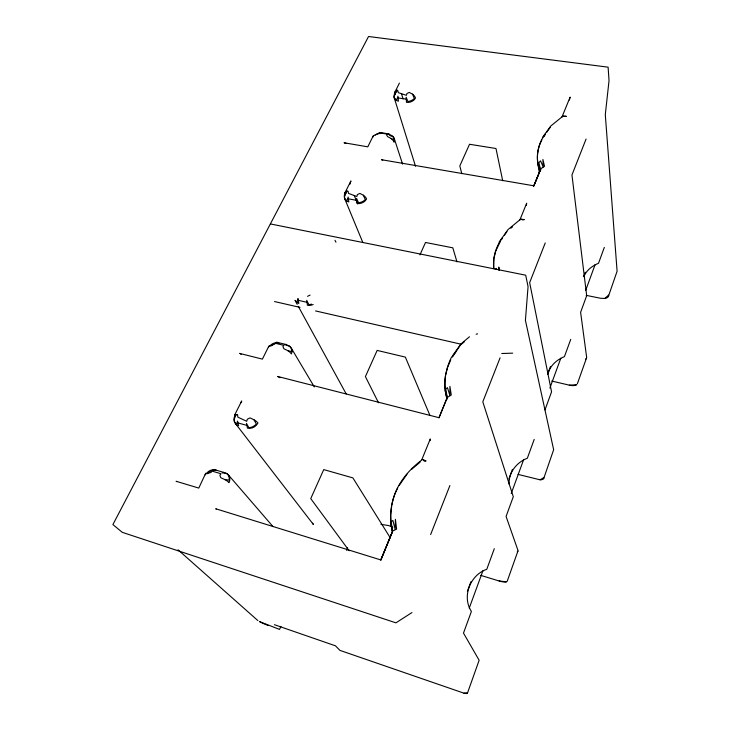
<?xml version="1.0" encoding="UTF-8"?>
<svg xmlns="http://www.w3.org/2000/svg" width="730" height="730" viewBox="0 0 730 730"><rect width="100%" height="100%" fill="white"/><g stroke="black" fill="none" stroke-linecap="round" stroke-linejoin="round"><path stroke-width="1.09" d="M382.776 160.043L381.425 159.697L533.867 185.803L540.492 169.469L538.895 162.653L540.538 160.846L543.184 166.924L542.892 159.432L544.516 166.34L541.131 168.52L540.163 171.513C534.999 159.259 537.152 144.23 545.529 133.946L543.932 136.528M313.17 304.465A7.793 6.159 -26.5 0 1 307.421 305.24L306.709 300.322L308.899 304.656A7.793 5.165 -26.5 0 0 311.454 304.1M363.321 195.202A7.501 3.869 27.5 0 1 366.579 198.916A7.437 5.621 -21.8 0 1 357.098 203.478L356.596 198.432L358.576 202.785A7.437 4.599 -23 0 0 365.292 199.555L363.321 195.202L359.844 193.413L357.381 194.6L356.888 196.48L348.502 193.386L348.091 191.26L346.686 191.442L345.628 191.944L344.542 193.897L344.35 195.667A7.419 5.411 -5.9 0 0 346.996 200.613L348.173 197.036L348.812 201.927A7.409 5.594 -22.1 0 1 345.071 194.937A7.492 3.842 27.8 0 1 345.628 191.944M412.55 94.17A7.154 4.362 29.1 0 1 415.479 98.048A7.099 5.092 -18.5 0 1 406.464 102.355L406.154 97.227L407.942 101.561A7.099 4.051 -20.5 0 0 414.33 98.504L412.55 94.17L409.256 92.418L406.92 93.54L406.446 95.32L398.306 92.674L397.868 90.757L395.395 91.661L394.027 95.511A7.063 4.809 -3.3 0 0 396.709 99.882L397.978 96.187L398.434 101.16A7.072 5.064 -18.8 0 1 394.638 94.982A7.145 4.334 29.4 0 1 395.395 91.661M493.854 259.451L493.736 268.704C492.567 257.818 495.843 246.32 502.605 237.724L501.455 239.613M349.862 184.298L350.938 180.921L344.98 192.738M445.537 375.412C444.241 383.341 444.88 391.389 447.143 399.082C442.699 385.394 445.09 370.685 451.122 357.882L460.767 344.085L469.481 336.767M391.7 505.58L390.687 514.677L390.815 523.136L392.457 531.686L380.777 560.156L392.621 531.038L396.618 529.113L395.414 519.313L395.204 529.469L392.877 520.426L391.28 521.758L392.457 531.686L380.841 559.947L215.697 508.746L216.18 509.12M269.16 346.038L269.671 346.221A7.984 7.163 -31.4 0 1 276.834 342.753L276.378 342.206L286.032 344.46L287.702 345.628A8.003 6.442 -29.8 0 1 291.407 353.959A8.048 2.984 25.8 0 0 287.629 350.564L283.861 348.73L282.902 346.567L283.943 345.372L275.274 343.264L271.587 345.728L269.16 346.038A8.03 2.957 26 0 0 268.53 347.434M547.984 373.952C549.882 365.766 556.853 359.653 564.436 356.614L570.741 339.359M493.927 258.42L495.67 251.266L500.305 241.502M445.793 374.417L447.554 367.445L450.784 359.753M391.955 504.594C395.113 486.198 407.167 471.051 421.748 460.064M346.759 550.529L347.589 547.6M279.9 377.702L277.592 376.443L439.031 417.697L447.253 397.467L445.793 389.136L447.426 387.603L449.899 395.477L449.899 386.352L451.277 395.03L447.253 397.467L438.986 417.779M176.624 481.663L176.112 481.271L198.77 488.087L205.249 474.245L205.942 473.149L206.59 473.405A8.541 7.729 -44.3 0 1 214.164 469.709L213.534 469.436L213.333 470.138L214.556 469.691L216.573 470.458A8.559 7.026 -39.3 0 0 207.055 473.861M467.419 693.235L479.136 660.258L463.486 633.092L471.398 611.439C461.625 596.456 470.257 574.966 486.791 569.272L494.31 548.677M507.177 581.326L517.917 551.086M543.686 478.561L553.65 449.735L525.417 320.351L528.055 286.671L525.709 275.192L270.365 223.928M577.33 383.852L586.464 358.147M608.437 296.298L617.096 271.231L605.298 114.628L609.03 80.629L608.108 67.169L368.541 36.5L112.904 524.56L122.275 532.334L395.934 622.845L411.948 612.57M469.235 608.127L482.959 570.678M511.265 493.425L523.711 459.462M549.891 388.041L560.813 358.238M585.734 290.221L595.078 264.716M534.205 439.414L527.334 458.23C516.867 462.181 508.354 472.593 509.129 484.127M544.963 409.941L551.561 391.873L529.652 282.61L545.237 242.953M604.321 247.397L598.518 263.284C592.258 265.82 586.464 270.273 583.808 276.643M467.373 591.282L470.914 581.719M508.929 478.871L512.423 469.417M547.692 373.997L550.411 366.652M583.735 276.469L585.314 272.226M430.618 534.597L449.908 485.523M500.086 357.837L482.795 401.829L513.29 496.71L506.082 516.448L517.926 550.274A9.955 2.911 20.6 0 1 517.287 551.643M586.071 139.038L571.955 174.963L586.683 295.705L580.615 312.303L586.61 357.016A9.189 4.28 19 0 1 585.743 359.06M421.83 459.635L430.28 438.931L430.162 440.637M561.854 117.247L570.13 97.126L569.373 100.037M533.657 186.278L540.163 170.482C535.692 160.728 536.997 149.331 541.806 139.959M533.867 185.803L540.163 170.482M397.631 488.078C390.732 501.309 388.88 516.803 392.466 531.285M280.922 626.358L279.572 629.424L259.533 621.604A9.782 1.515 23.2 0 0 268.366 625.537M419.96 254.87L425.517 242.47L452.828 247.835L456.98 261.915M396.39 91.077L394.638 94.982L397.138 89.936M346.814 191.068L345.071 194.937L347.06 190.941M236 414.749L235.115 416.702A8.276 6.743 -34.8 0 0 238.637 425.663L237.515 421.091L236.593 424.276A8.304 6.798 -17 0 1 234.102 417.934L235.133 414.603L237.533 414.485L237.843 417.131L246.731 421.32L247.287 419.23L250.025 417.898L253.93 419.741A8.285 2.537 25.2 0 1 257.955 422.971A8.295 6.789 -34.6 0 1 247.434 428.099L246.457 423.391L248.893 427.68A8.304 5.84 -32.2 0 0 256.349 424.048L253.93 419.741M240.836 402.832L241.712 400.971L234.613 415.078M268.603 346.622L262.408 359.123L239.422 353.366M372.921 136.455L367.783 146.839L344.04 142.751L346.011 143.399M236.118 414.676L235.115 416.702A8.276 2.518 25.4 0 1 235.133 414.603M394.702 92.573L399.42 83.092M399.228 485.386L406.975 474.217M452.427 357.016L460.438 345.016L464.298 341.85M452.573 356.213L456.515 350.783M499.083 242.123L508.016 229.585L520.317 219.438L519.851 219.949L526.677 203.241L526.348 205.303M504.466 235.115L506.948 231.638M546.697 132.312L550.21 127.421M542.436 137.486L550.739 126.044L562.356 116.608M495.278 269.534L496.373 268.403M411.51 469.408L420.151 462.099M604.714 298.479L608.619 295.075A8.943 4.663 18.4 0 1 604.714 298.479L600.507 298.26L586.181 295.349M373.395 135.762L379.262 132.823L387.429 134.147L386.608 134.968L387.612 136.665L394.173 140.041A7.273 5.356 -36.2 0 0 391.426 135.424L388.241 133.8L390.185 135.716A7.245 5.329 -19.8 0 1 394.054 142.24A7.309 4.152 28.3 0 0 390.988 138.426M510.854 228.207L512.487 226.921M540.054 479.802L543.74 477.621A9.663 3.458 20 0 1 540.054 479.802L518.081 474.409M307.522 296.334L310.104 295.084M224.785 479.555A8.505 2.126 24.7 0 1 229.028 482.621A8.578 7.081 -39.2 0 0 225.47 473.086L223.48 472.337L222.267 472.794L226.601 473.387A8.541 6.734 -55.5 0 1 229.129 480.13L224.785 479.555L220.77 477.694L219.849 475.212L221.035 473.77L212.092 471.115L210.897 472.547L205.723 473.77M476.133 334.185L477.593 333.875M286.032 344.46L285.01 344.651L288.888 345.682A7.984 6.26 -47.1 0 1 291.516 351.577L287.629 350.564M463.961 693.181L467.3 692.715A10.53 1.725 21.5 0 1 463.961 693.181L339.952 650.384L335.481 645.831L274.398 624.697M569.345 385.166L576.618 384.728A9.289 4.115 19.3 0 1 569.345 385.166L551.752 381.051M501.784 353.512L512.67 353.156M499.137 580.989L506.556 581.828A10.074 2.674 20.8 0 1 499.137 580.989L480.696 575.359M398.005 97.92L406.053 99.116M380.923 524.341L388.752 525.582L392.786 527.407M380.075 133.599L380.093 132.486L389.008 133.964M348.228 198.797L356.541 200.339M295.258 300.432A7.802 6.041 -9.8 0 0 296.973 301.946L298.041 298.534L298.141 300.295L306.691 302.229M274.526 301.554L300.021 307.376M315.543 310.925L460.767 344.131M237.67 422.852L246.494 425.289M214.556 469.691L223.48 472.337M277.391 342.352L279.079 343.529A7.984 6.397 -30.1 0 0 271.514 345.372M257.927 620.628L178.011 549.799M380.868 132.65L381.544 133.307M240.635 354.004L241.064 354.479M228.563 475.139L273.002 526.613M235.598 423.747L313.398 524.496L312.595 523.164M349.159 550.758L310.743 498.617L323.746 469.6L352.882 477.894L390.249 537.773M291.653 348.757L314.32 386.927M296.097 302.348L297.192 304.337M298.278 306.326L346.193 393.908M334.979 240.307L335.964 242.232M378.523 402.796L365.411 376.598L377.145 350.409L405.351 357.107L429.861 415.26M538.174 164.615L540.492 169.469M344.989 199.363L362.856 242.561M354.26 195.521L357.645 203.98M394.51 139.357L402.586 164.122M394.191 97.72L415.525 166.294M445.227 390.76L447.253 397.467M401.436 93.522L403.079 98.97M461.798 173.649L459.809 165.929L469.518 144.266L495.98 148.509L502.705 180.757M390.815 523.136L392.621 531.038M499.43 270.374L498.782 267.061L498.845 270.155M538.192 165.573L539.47 173.43M298.141 300.295L298.889 303.297A7.774 6.123 -26.9 0 1 295.011 300.349M205.249 474.245L205.294 474.865M372.692 137.541A7.3 4.124 28.6 0 1 373.587 135.597M375.366 135.041A7.218 6.15 -17.7 0 1 379.253 133.636M566.152 116.307L563.076 116.198L566.152 116.307M524.104 219.611L522.698 219.949L521.01 219.137L524.104 219.611M425.873 460.931L424.349 461.205L422.816 459.48L425.873 460.931"/></g></svg>
